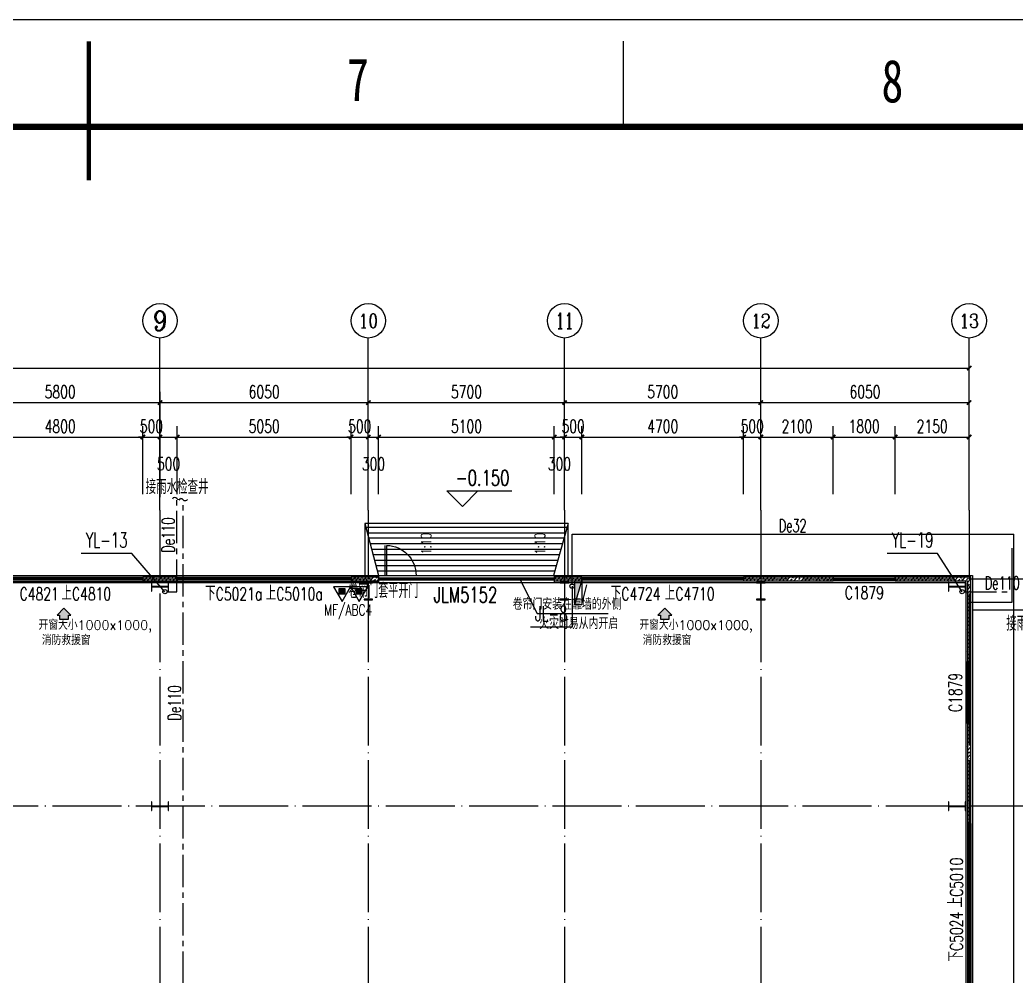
# Model space of a CAD drawing. Extents: x 7651907 to 8255021, y -2490714 to -1144618.
# Drawn here: x 7917027 to 7945958, y -2236873 to -2209102 of the extents above; entities that cross this region are included whole.
import ezdxf
from ezdxf.enums import TextEntityAlignment as Align

# ---------------------------------------------------------------- set-up
doc = ezdxf.new("R2010")
doc.units = 0
doc.header["$LTSCALE"] = 1000
for name, pattern in [('CENTER2', [1.125, 0.75, -0.125, 0.125, -0.125]), ('DASH', [0.35, 0.25, -0.1]), ('DOTE', [2.42, 2, -0.2, 0.02, -0.2])]:
    doc.linetypes.add(name, pattern=pattern)
doc.layers.get('0').update_dxf_attribs({"linetype": 'CONTINUOUS'})
doc.layers.get('Defpoints').update_dxf_attribs({"linetype": 'CONTINUOUS'})
for name, color, linetype in [('001-墙体', 30, 'CONTINUOUS'), ('AXIS', 3, 'CONTINUOUS'), ('AXIS_TEXT', 7, 'CONTINUOUS'), ('DIM_ELEV', 3, 'CONTINUOUS'), ('DIM_LEAD', 3, 'CONTINUOUS'), ('DIM_SYMB', 3, 'CONTINUOUS'), ('DIM_给水', 3, 'CONTINUOUS'), ('DIM_雨水', 3, 'CONTINUOUS'), ('DOTE', 8, 'DOTE'), ('EQUIP_消火栓', 7, 'CONTINUOUS'), ('EQUIP_灭火器', 7, 'CONTINUOUS'), ('EQUIP_雨水', 7, 'CONTINUOUS'), ('M_Prof', 2, 'CONTINUOUS'), ('PIPE-给水', 3, 'TG_J'), ('PIPE-雨水', 4, 'CENTER2'), ('PUB_HATCH', 8, 'CONTINUOUS'), ('PUB_TEXT', 7, 'CONTINUOUS'), ('STAIR', 2, 'CONTINUOUS'), ('TEXT_灭火器', 7, 'CONTINUOUS'), ('TEXT_给水', 7, 'TG_J'), ('TEXT_雨水', 7, 'CONTINUOUS'), ('TWT_TEXT', 7, 'CONTINUOUS'), ('VPIPE-给水', 3, 'CONTINUOUS'), ('VPIPE-雨水', 4, 'TG_Y'), ('WINDOW', 4, 'CONTINUOUS'), ('WINDOW_TEXT', 7, 'CONTINUOUS'), ('墙线', 2, 'CONTINUOUS'), ('辅助水', 52, 'CONTINUOUS')]:
    doc.layers.add(name, color=color, linetype=linetype)
doc.styles.add('_TCH_AXIS', font='COMPLEX', dxfattribs={"bigfont": 'GBCBIG'})
doc.styles.add('_TCH_DIM', font='SIMPLEX', dxfattribs={"bigfont": 'GBCBIG'})
doc.styles.add('_TCH_DIM_T3', font='SIMPLEX', dxfattribs={"width": 0.705882, "bigfont": 'GBCBIG'})
doc.styles.add('_TCH_LABEL', font='COMPLEX', dxfattribs={"bigfont": 'GBCBIG'})
doc.styles.add('_TCH_WINDOW', font='SIMPLEX', dxfattribs={"height": 3.5, "bigfont": 'GBCBIG'})
doc.styles.add('_TWT_PIPEDN', font='SIMPLEX', dxfattribs={"width": 0.8, "height": 3, "bigfont": 'HZTXT'})
doc.styles.add('_TWT_SERIAL', font='COMPLEX', dxfattribs={"width": 0.8, "height": 3.5, "bigfont": 'HZTXT'})
doc.styles.add('COMPLEX', font='COMPLEX')
doc.styles.get("Standard").update_dxf_attribs({"font": 'txt.shx', "width": 0.7, "bigfont": 'TSSDCHN.shx'})
doc.styles.add('TG_LINETYPE', font='SIMPLEX', dxfattribs={"width": 0.8, "height": 3, "bigfont": 'HZTXT'})
doc.styles.add('图框字体', font='simhei.ttf')
doc.linetypes.add('TG_J', pattern='A,2,-0.3,["J",TG_LINETYPE,S=0.1,R=0,X=-0.23,Y=-0.15],0', length=2.3)
doc.linetypes.add('TG_Y', pattern='A,2,-0.3,["Y",TG_LINETYPE,S=0.1,R=0,X=-0.23,Y=-0.15],0', length=2.3)
doc.dimstyles.new('_TCH_ARCH&&125', dxfattribs={"dimtxt": 371.875, "dimasz": 125, "dimexe": 312.5, "dimexo": 375, "dimgap": 125, "dimtad": 1, "dimdec": 0, "dimzin": 0, "dimdsep": 46, "dimtxsty": '_TCH_DIM_T3', "dimblk": 'ARCHTICK', "dimcen": 0.09, "dimclrt": 7, "dimazin": 2, "dimtfac": 1, "dimtdec": 0, "dimtix": 1, "dimtmove": 2, "dimatfit": 3, "dimfxl": 0, "dimtolj": 1, "dimtzin": 0, "dimarcsym": 0})
pattern_1 = [(45, (0, 53.85), (-106.0660596, 106.0660596), []), (45, (52.16, 0), (-106.0660596, 106.0660596), [59.21055, -33.8346])]

# ---------------------------------------------------------------- blocks, each defined once
blk = doc.blocks.new('sgdgsgsg')
at = {"layer": 'M_Prof'}
for points in [[(8034296, -896651), (8034296, -896901), (8034308, -896901), (8034308, -896779), (8034784, -896779), (8034784, -896901), (8034796, -896901), (8034796, -896651), (8034784, -896651), (8034784, -896773), (8034308, -896773), (8034308, -896651)], [(8040721, -896651), (8040471, -896651), (8040471, -896663), (8040593, -896663), (8040593, -897139), (8040471, -897139), (8040471, -897151), (8040721, -897151), (8040721, -897139), (8040599, -897139), (8040599, -896663), (8040721, -896663)], [(8046421, -896651), (8046171, -896651), (8046171, -896663), (8046293, -896663), (8046293, -897139), (8046171, -897139), (8046171, -897151), (8046421, -897151), (8046421, -897139), (8046299, -897139), (8046299, -896663), (8046421, -896663)], [(8052121, -896651), (8051871, -896651), (8051871, -896663), (8051993, -896663), (8051993, -897139), (8051871, -897139), (8051871, -897151), (8052121, -897151), (8052121, -897139), (8051999, -897139), (8051999, -896663), (8052121, -896663)], [(8057446, -896651), (8057446, -896901), (8057458, -896901), (8057458, -896779), (8057934, -896779), (8057934, -896901), (8057946, -896901), (8057946, -896651), (8057934, -896651), (8057934, -896773), (8057458, -896773), (8057458, -896651)], [(8034296, -903026), (8034296, -903276), (8034308, -903276), (8034308, -903154), (8034784, -903154), (8034784, -903276), (8034796, -903276), (8034796, -903026), (8034784, -903026), (8034784, -903148), (8034308, -903148), (8034308, -903026)], [(8057446, -903026), (8057446, -903276), (8057458, -903276), (8057458, -903154), (8057934, -903154), (8057934, -903276), (8057946, -903276), (8057946, -903026), (8057934, -903026), (8057934, -903148), (8057458, -903148), (8057458, -903026)]]:
    blk.add_lwpolyline(points, close=True, dxfattribs=at)
blk = doc.blocks.new('5181895')
h = blk.add_hatch(color=13)
h.dxf.hatch_style = 1
h.paths.add_polyline_path([(-1101987, -147875), (-1102144, -148033), (-1102087, -148033), (-1102087, -148123), (-1101887, -148123), (-1101887, -148033), (-1101829, -148033)])
at = {"color": 13}
blk.add_lwpolyline([(-1101987, -147875), (-1102144, -148033), (-1102087, -148033), (-1102087, -148123), (-1101887, -148123), (-1101887, -148033), (-1101829, -148033), (-1101987, -147875)], close=True, dxfattribs=at)
blk = doc.blocks.new('_AXISO')
blk.add_circle((0, 0), 0.5)
at = {"layer": 'AXIS_TEXT', "style": 'COMPLEX', "width": 1.041667}
blk.add_attdef('A', text='', height=0.56, dxfattribs=at).set_placement((-0.25, -0.28), (0.25, -0.28), align=Align.FIT)
blk = doc.blocks.new('_ArchTick')
at = {"color": 0, "linetype": 'ByBlock', "const_width": 0.4}
blk.add_lwpolyline([(-0.5, -0.5), (0.5, 0.5)], dxfattribs=at)
blk = doc.blocks.new('*D371')
at = {"layer": 'AXIS', "color": 0, "lineweight": -2}
for p, q in [((8223951, -766067), (8223951, -762004)), ((8293951, -766067), (8293951, -762004)), ((8223951, -762317), (8293951, -762317))]:
    blk.add_line(p, q, dxfattribs=at)
at = {"layer": 'Defpoints', "color": 0}
for p in [(8293951, -762317), (8223951, -766442), (8293951, -766442)]:
    blk.add_point(p, dxfattribs=at)
at = {"layer": 'AXIS', "color": 0, "lineweight": -2, "xscale": 125, "yscale": 125, "zscale": 125, "rotation": 180}
blk.add_blockref('_ArchTick', (8223951, -762317), dxfattribs=at)
at = {"layer": 'AXIS', "color": 0, "lineweight": -2, "xscale": 125, "yscale": 125, "zscale": 125}
blk.add_blockref('_ArchTick', (8293951, -762317), dxfattribs=at)
at = {"layer": 'AXIS', "color": 7, "insert": (8258951, -762006), "char_height": 371.9, "attachment_point": 5, "style": '_TCH_DIM_T3'}
blk.add_mtext('\\A1;70000', dxfattribs=at)
blk = doc.blocks.new('*D379')
at = {"layer": 'AXIS', "color": 0, "lineweight": -2}
for p, q in [((8264651, -766067), (8264651, -763004)), ((8270451, -766067), (8270451, -763004)), ((8264651, -763317), (8270451, -763317))]:
    blk.add_line(p, q, dxfattribs=at)
at = {"layer": 'Defpoints', "color": 0}
for p in [(8270451, -763317), (8264651, -766442), (8270451, -766442)]:
    blk.add_point(p, dxfattribs=at)
at = {"layer": 'AXIS', "color": 0, "lineweight": -2, "xscale": 125, "yscale": 125, "zscale": 125, "rotation": 180}
blk.add_blockref('_ArchTick', (8264651, -763317), dxfattribs=at)
at = {"layer": 'AXIS', "color": 0, "lineweight": -2, "xscale": 125, "yscale": 125, "zscale": 125}
blk.add_blockref('_ArchTick', (8270451, -763317), dxfattribs=at)
at = {"layer": 'AXIS', "color": 7, "insert": (8267551, -763006), "char_height": 371.9, "attachment_point": 5, "style": '_TCH_DIM_T3'}
blk.add_mtext('\\A1;5800', dxfattribs=at)
blk = doc.blocks.new('*D380')
at = {"layer": 'AXIS', "color": 0, "lineweight": -2}
for p, q in [((8270451, -766067), (8270451, -763004)), ((8276501, -766067), (8276501, -763004)), ((8270451, -763317), (8276501, -763317))]:
    blk.add_line(p, q, dxfattribs=at)
at = {"layer": 'Defpoints', "color": 0}
for p in [(8276501, -763317), (8270451, -766442), (8276501, -766442)]:
    blk.add_point(p, dxfattribs=at)
at = {"layer": 'AXIS', "color": 0, "lineweight": -2, "xscale": 125, "yscale": 125, "zscale": 125, "rotation": 180}
blk.add_blockref('_ArchTick', (8270451, -763317), dxfattribs=at)
at = {"layer": 'AXIS', "color": 0, "lineweight": -2, "xscale": 125, "yscale": 125, "zscale": 125}
blk.add_blockref('_ArchTick', (8276501, -763317), dxfattribs=at)
at = {"layer": 'AXIS', "color": 7, "insert": (8273476, -763006), "char_height": 371.9, "attachment_point": 5, "style": '_TCH_DIM_T3'}
blk.add_mtext('\\A1;6050', dxfattribs=at)
blk = doc.blocks.new('*D381')
at = {"layer": 'AXIS', "color": 0, "lineweight": -2}
for p, q in [((8276501, -766067), (8276501, -763004)), ((8282201, -766067), (8282201, -763004)), ((8276501, -763317), (8282201, -763317))]:
    blk.add_line(p, q, dxfattribs=at)
at = {"layer": 'Defpoints', "color": 0}
for p in [(8282201, -763317), (8276501, -766442), (8282201, -766442)]:
    blk.add_point(p, dxfattribs=at)
at = {"layer": 'AXIS', "color": 0, "lineweight": -2, "xscale": 125, "yscale": 125, "zscale": 125, "rotation": 180}
blk.add_blockref('_ArchTick', (8276501, -763317), dxfattribs=at)
at = {"layer": 'AXIS', "color": 0, "lineweight": -2, "xscale": 125, "yscale": 125, "zscale": 125}
blk.add_blockref('_ArchTick', (8282201, -763317), dxfattribs=at)
at = {"layer": 'AXIS', "color": 7, "insert": (8279351, -763006), "char_height": 371.9, "attachment_point": 5, "style": '_TCH_DIM_T3'}
blk.add_mtext('\\A1;5700', dxfattribs=at)
blk = doc.blocks.new('*D382')
at = {"layer": 'AXIS', "color": 0, "lineweight": -2}
for p, q in [((8282201, -766067), (8282201, -763004)), ((8287901, -766067), (8287901, -763004)), ((8282201, -763317), (8287901, -763317))]:
    blk.add_line(p, q, dxfattribs=at)
at = {"layer": 'Defpoints', "color": 0}
for p in [(8287901, -763317), (8282201, -766442), (8287901, -766442)]:
    blk.add_point(p, dxfattribs=at)
at = {"layer": 'AXIS', "color": 0, "lineweight": -2, "xscale": 125, "yscale": 125, "zscale": 125, "rotation": 180}
blk.add_blockref('_ArchTick', (8282201, -763317), dxfattribs=at)
at = {"layer": 'AXIS', "color": 0, "lineweight": -2, "xscale": 125, "yscale": 125, "zscale": 125}
blk.add_blockref('_ArchTick', (8287901, -763317), dxfattribs=at)
at = {"layer": 'AXIS', "color": 7, "insert": (8285051, -763006), "char_height": 371.9, "attachment_point": 5, "style": '_TCH_DIM_T3'}
blk.add_mtext('\\A1;5700', dxfattribs=at)
blk = doc.blocks.new('*D383')
at = {"layer": 'AXIS', "color": 0, "lineweight": -2}
for p, q in [((8287901, -766067), (8287901, -763004)), ((8293951, -766067), (8293951, -763004)), ((8287901, -763317), (8293951, -763317))]:
    blk.add_line(p, q, dxfattribs=at)
at = {"layer": 'Defpoints', "color": 0}
for p in [(8293951, -763317), (8287901, -766442), (8293951, -766442)]:
    blk.add_point(p, dxfattribs=at)
at = {"layer": 'AXIS', "color": 0, "lineweight": -2, "xscale": 125, "yscale": 125, "zscale": 125, "rotation": 180}
blk.add_blockref('_ArchTick', (8287901, -763317), dxfattribs=at)
at = {"layer": 'AXIS', "color": 0, "lineweight": -2, "xscale": 125, "yscale": 125, "zscale": 125}
blk.add_blockref('_ArchTick', (8293951, -763317), dxfattribs=at)
at = {"layer": 'AXIS', "color": 7, "insert": (8290926, -763006), "char_height": 371.9, "attachment_point": 5, "style": '_TCH_DIM_T3'}
blk.add_mtext('\\A1;6050', dxfattribs=at)
blk = doc.blocks.new('$DorLib2D$00000213')
at = {"color": 0, "linetype": 'DASH', "const_width": 0.02}
blk.add_lwpolyline([(0.5, 0), (-0.5, 0)], dxfattribs=at)
blk = doc.blocks.new('$TCHSYS$WIN2D')
for p, q in [((-0.5, 0.5), (0.5, 0.5)), ((-0.5, 0.5), (-0.5, -0.5)), ((0.5, 0.5), (0.5, -0.5)), ((0.5, 0.1667), (-0.5, 0.1667)), ((0.5, -0.1667), (-0.5, -0.1667)), ((-0.5, -0.5), (0.5, -0.5))]:
    blk.add_line(p, q)
blk = doc.blocks.new('*D485')
at = {"layer": 'AXIS', "color": 0, "lineweight": -2}
for p, q in [((8265151, -765981), (8265151, -764004)), ((8269951, -765981), (8269951, -764004)), ((8265151, -764317), (8269951, -764317))]:
    blk.add_line(p, q, dxfattribs=at)
at = {"layer": 'Defpoints', "color": 0}
for p in [(8269951, -764317), (8265151, -766356), (8269951, -766356)]:
    blk.add_point(p, dxfattribs=at)
at = {"layer": 'AXIS', "color": 0, "lineweight": -2, "xscale": 125, "yscale": 125, "zscale": 125, "rotation": 180}
blk.add_blockref('_ArchTick', (8265151, -764317), dxfattribs=at)
at = {"layer": 'AXIS', "color": 0, "lineweight": -2, "xscale": 125, "yscale": 125, "zscale": 125}
blk.add_blockref('_ArchTick', (8269951, -764317), dxfattribs=at)
at = {"layer": 'AXIS', "color": 7, "insert": (8267551, -764006), "char_height": 371.9, "attachment_point": 5, "style": '_TCH_DIM_T3'}
blk.add_mtext('\\A1;4800', dxfattribs=at)
blk = doc.blocks.new('*D486')
at = {"layer": 'AXIS', "color": 0, "lineweight": -2}
for p, q in [((8269951, -765981), (8269951, -764004)), ((8270451, -765981), (8270451, -764004)), ((8269951, -764317), (8269826, -764317)), ((8269951, -764317), (8270451, -764317)), ((8270451, -764317), (8270576, -764317))]:
    blk.add_line(p, q, dxfattribs=at)
at = {"layer": 'Defpoints', "color": 0}
for p in [(8270451, -764317), (8269951, -766356), (8270451, -766356)]:
    blk.add_point(p, dxfattribs=at)
at = {"layer": 'AXIS', "color": 0, "lineweight": -2, "xscale": 125, "yscale": 125, "zscale": 125}
blk.add_blockref('_ArchTick', (8269951, -764317), dxfattribs=at)
at = {"layer": 'AXIS', "color": 0, "lineweight": -2, "xscale": 125, "yscale": 125, "zscale": 125, "rotation": 180}
blk.add_blockref('_ArchTick', (8270451, -764317), dxfattribs=at)
at = {"layer": 'AXIS', "color": 7, "insert": (8270201, -764006), "char_height": 371.9, "attachment_point": 5, "style": '_TCH_DIM_T3'}
blk.add_mtext('\\A1;500', dxfattribs=at)
blk = doc.blocks.new('*D487')
at = {"layer": 'AXIS', "color": 0, "lineweight": -2}
for p, q in [((8270451, -765981), (8270451, -764004)), ((8270951, -765981), (8270951, -764004)), ((8270451, -764317), (8270951, -764317))]:
    blk.add_line(p, q, dxfattribs=at)
at = {"layer": 'Defpoints', "color": 0}
for p in [(8270951, -764317), (8270451, -766356), (8270951, -766356)]:
    blk.add_point(p, dxfattribs=at)
at = {"layer": 'AXIS', "color": 0, "lineweight": -2, "xscale": 125, "yscale": 125, "zscale": 125, "rotation": 180}
blk.add_blockref('_ArchTick', (8270451, -764317), dxfattribs=at)
at = {"layer": 'AXIS', "color": 0, "lineweight": -2, "xscale": 125, "yscale": 125, "zscale": 125}
blk.add_blockref('_ArchTick', (8270951, -764317), dxfattribs=at)
at = {"layer": 'AXIS', "color": 7, "insert": (8270701, -765098), "char_height": 371.9, "attachment_point": 5, "style": '_TCH_DIM_T3'}
blk.add_mtext('\\A1;500', dxfattribs=at)
blk = doc.blocks.new('*D488')
at = {"layer": 'AXIS', "color": 0, "lineweight": -2}
for p, q in [((8270951, -765981), (8270951, -764004)), ((8276001, -765981), (8276001, -764004)), ((8270951, -764317), (8276001, -764317))]:
    blk.add_line(p, q, dxfattribs=at)
at = {"layer": 'Defpoints', "color": 0}
for p in [(8276001, -764317), (8270951, -766356), (8276001, -766356)]:
    blk.add_point(p, dxfattribs=at)
at = {"layer": 'AXIS', "color": 0, "lineweight": -2, "xscale": 125, "yscale": 125, "zscale": 125, "rotation": 180}
blk.add_blockref('_ArchTick', (8270951, -764317), dxfattribs=at)
at = {"layer": 'AXIS', "color": 0, "lineweight": -2, "xscale": 125, "yscale": 125, "zscale": 125}
blk.add_blockref('_ArchTick', (8276001, -764317), dxfattribs=at)
at = {"layer": 'AXIS', "color": 7, "insert": (8273476, -764006), "char_height": 371.9, "attachment_point": 5, "style": '_TCH_DIM_T3'}
blk.add_mtext('\\A1;5050', dxfattribs=at)
blk = doc.blocks.new('*D489')
at = {"layer": 'AXIS', "color": 0, "lineweight": -2}
for p, q in [((8276001, -765981), (8276001, -764004)), ((8276501, -765981), (8276501, -764004)), ((8276001, -764317), (8275876, -764317)), ((8276001, -764317), (8276501, -764317)), ((8276501, -764317), (8276626, -764317))]:
    blk.add_line(p, q, dxfattribs=at)
at = {"layer": 'Defpoints', "color": 0}
for p in [(8276501, -764317), (8276001, -766356), (8276501, -766356)]:
    blk.add_point(p, dxfattribs=at)
at = {"layer": 'AXIS', "color": 0, "lineweight": -2, "xscale": 125, "yscale": 125, "zscale": 125}
blk.add_blockref('_ArchTick', (8276001, -764317), dxfattribs=at)
at = {"layer": 'AXIS', "color": 0, "lineweight": -2, "xscale": 125, "yscale": 125, "zscale": 125, "rotation": 180}
blk.add_blockref('_ArchTick', (8276501, -764317), dxfattribs=at)
at = {"layer": 'AXIS', "color": 7, "insert": (8276251, -764006), "char_height": 371.9, "attachment_point": 5, "style": '_TCH_DIM_T3'}
blk.add_mtext('\\A1;500', dxfattribs=at)
blk = doc.blocks.new('*D490')
at = {"layer": 'AXIS', "color": 0, "lineweight": -2}
for p, q in [((8276501, -765981), (8276501, -764004)), ((8276801, -765981), (8276801, -764004)), ((8276501, -764317), (8276801, -764317))]:
    blk.add_line(p, q, dxfattribs=at)
at = {"layer": 'Defpoints', "color": 0}
for p in [(8276801, -764317), (8276501, -766356), (8276801, -766356)]:
    blk.add_point(p, dxfattribs=at)
at = {"layer": 'AXIS', "color": 0, "lineweight": -2, "xscale": 125, "yscale": 125, "zscale": 125, "rotation": 180}
blk.add_blockref('_ArchTick', (8276501, -764317), dxfattribs=at)
at = {"layer": 'AXIS', "color": 0, "lineweight": -2, "xscale": 125, "yscale": 125, "zscale": 125}
blk.add_blockref('_ArchTick', (8276801, -764317), dxfattribs=at)
at = {"layer": 'AXIS', "color": 7, "insert": (8276651, -765098), "char_height": 371.9, "attachment_point": 5, "style": '_TCH_DIM_T3'}
blk.add_mtext('\\A1;300', dxfattribs=at)
blk = doc.blocks.new('*D491')
at = {"layer": 'AXIS', "color": 0, "lineweight": -2}
for p, q in [((8276801, -765981), (8276801, -764004)), ((8281901, -765981), (8281901, -764004)), ((8276801, -764317), (8281901, -764317))]:
    blk.add_line(p, q, dxfattribs=at)
at = {"layer": 'Defpoints', "color": 0}
for p in [(8281901, -764317), (8276801, -766356), (8281901, -766356)]:
    blk.add_point(p, dxfattribs=at)
at = {"layer": 'AXIS', "color": 0, "lineweight": -2, "xscale": 125, "yscale": 125, "zscale": 125, "rotation": 180}
blk.add_blockref('_ArchTick', (8276801, -764317), dxfattribs=at)
at = {"layer": 'AXIS', "color": 0, "lineweight": -2, "xscale": 125, "yscale": 125, "zscale": 125}
blk.add_blockref('_ArchTick', (8281901, -764317), dxfattribs=at)
at = {"layer": 'AXIS', "color": 7, "insert": (8279351, -764006), "char_height": 371.9, "attachment_point": 5, "style": '_TCH_DIM_T3'}
blk.add_mtext('\\A1;5100', dxfattribs=at)
blk = doc.blocks.new('*D492')
at = {"layer": 'AXIS', "color": 0, "lineweight": -2}
for p, q in [((8281901, -765981), (8281901, -764004)), ((8282201, -765981), (8282201, -764004)), ((8281901, -764317), (8282201, -764317))]:
    blk.add_line(p, q, dxfattribs=at)
at = {"layer": 'Defpoints', "color": 0}
for p in [(8282201, -764317), (8281901, -766356), (8282201, -766356)]:
    blk.add_point(p, dxfattribs=at)
at = {"layer": 'AXIS', "color": 0, "lineweight": -2, "xscale": 125, "yscale": 125, "zscale": 125, "rotation": 180}
blk.add_blockref('_ArchTick', (8281901, -764317), dxfattribs=at)
at = {"layer": 'AXIS', "color": 0, "lineweight": -2, "xscale": 125, "yscale": 125, "zscale": 125}
blk.add_blockref('_ArchTick', (8282201, -764317), dxfattribs=at)
at = {"layer": 'AXIS', "color": 7, "insert": (8282051, -765098), "char_height": 371.9, "attachment_point": 5, "style": '_TCH_DIM_T3'}
blk.add_mtext('\\A1;300', dxfattribs=at)
blk = doc.blocks.new('*D493')
at = {"layer": 'AXIS', "color": 0, "lineweight": -2}
for p, q in [((8282201, -765981), (8282201, -764004)), ((8282701, -765981), (8282701, -764004)), ((8282201, -764317), (8282076, -764317)), ((8282201, -764317), (8282701, -764317)), ((8282701, -764317), (8282826, -764317))]:
    blk.add_line(p, q, dxfattribs=at)
at = {"layer": 'Defpoints', "color": 0}
for p in [(8282701, -764317), (8282201, -766356), (8282701, -766356)]:
    blk.add_point(p, dxfattribs=at)
at = {"layer": 'AXIS', "color": 0, "lineweight": -2, "xscale": 125, "yscale": 125, "zscale": 125}
blk.add_blockref('_ArchTick', (8282201, -764317), dxfattribs=at)
at = {"layer": 'AXIS', "color": 0, "lineweight": -2, "xscale": 125, "yscale": 125, "zscale": 125, "rotation": 180}
blk.add_blockref('_ArchTick', (8282701, -764317), dxfattribs=at)
at = {"layer": 'AXIS', "color": 7, "insert": (8282451, -764006), "char_height": 371.9, "attachment_point": 5, "style": '_TCH_DIM_T3'}
blk.add_mtext('\\A1;500', dxfattribs=at)
blk = doc.blocks.new('*D494')
at = {"layer": 'AXIS', "color": 0, "lineweight": -2}
for p, q in [((8282701, -765981), (8282701, -764004)), ((8287401, -765981), (8287401, -764004)), ((8282701, -764317), (8287401, -764317))]:
    blk.add_line(p, q, dxfattribs=at)
at = {"layer": 'Defpoints', "color": 0}
for p in [(8287401, -764317), (8282701, -766356), (8287401, -766356)]:
    blk.add_point(p, dxfattribs=at)
at = {"layer": 'AXIS', "color": 0, "lineweight": -2, "xscale": 125, "yscale": 125, "zscale": 125, "rotation": 180}
blk.add_blockref('_ArchTick', (8282701, -764317), dxfattribs=at)
at = {"layer": 'AXIS', "color": 0, "lineweight": -2, "xscale": 125, "yscale": 125, "zscale": 125}
blk.add_blockref('_ArchTick', (8287401, -764317), dxfattribs=at)
at = {"layer": 'AXIS', "color": 7, "insert": (8285051, -764006), "char_height": 371.9, "attachment_point": 5, "style": '_TCH_DIM_T3'}
blk.add_mtext('\\A1;4700', dxfattribs=at)
blk = doc.blocks.new('*D495')
at = {"layer": 'AXIS', "color": 0, "lineweight": -2}
for p, q in [((8287401, -765981), (8287401, -764004)), ((8287901, -765981), (8287901, -764004)), ((8287401, -764317), (8287276, -764317)), ((8287401, -764317), (8287901, -764317)), ((8287901, -764317), (8288026, -764317))]:
    blk.add_line(p, q, dxfattribs=at)
at = {"layer": 'Defpoints', "color": 0}
for p in [(8287901, -764317), (8287401, -766356), (8287901, -766356)]:
    blk.add_point(p, dxfattribs=at)
at = {"layer": 'AXIS', "color": 0, "lineweight": -2, "xscale": 125, "yscale": 125, "zscale": 125}
blk.add_blockref('_ArchTick', (8287401, -764317), dxfattribs=at)
at = {"layer": 'AXIS', "color": 0, "lineweight": -2, "xscale": 125, "yscale": 125, "zscale": 125, "rotation": 180}
blk.add_blockref('_ArchTick', (8287901, -764317), dxfattribs=at)
at = {"layer": 'AXIS', "color": 7, "insert": (8287651, -764006), "char_height": 371.9, "attachment_point": 5, "style": '_TCH_DIM_T3'}
blk.add_mtext('\\A1;500', dxfattribs=at)
blk = doc.blocks.new('*D496')
at = {"layer": 'AXIS', "color": 0, "lineweight": -2}
for p, q in [((8287901, -765981), (8287901, -764004)), ((8290001, -765981), (8290001, -764004)), ((8287901, -764317), (8290001, -764317))]:
    blk.add_line(p, q, dxfattribs=at)
at = {"layer": 'Defpoints', "color": 0}
for p in [(8290001, -764317), (8287901, -766356), (8290001, -766356)]:
    blk.add_point(p, dxfattribs=at)
at = {"layer": 'AXIS', "color": 0, "lineweight": -2, "xscale": 125, "yscale": 125, "zscale": 125, "rotation": 180}
blk.add_blockref('_ArchTick', (8287901, -764317), dxfattribs=at)
at = {"layer": 'AXIS', "color": 0, "lineweight": -2, "xscale": 125, "yscale": 125, "zscale": 125}
blk.add_blockref('_ArchTick', (8290001, -764317), dxfattribs=at)
at = {"layer": 'AXIS', "color": 7, "insert": (8288951, -764006), "char_height": 371.9, "attachment_point": 5, "style": '_TCH_DIM_T3'}
blk.add_mtext('\\A1;2100', dxfattribs=at)
blk = doc.blocks.new('*D497')
at = {"layer": 'AXIS', "color": 0, "lineweight": -2}
for p, q in [((8290001, -765981), (8290001, -764004)), ((8291801, -765981), (8291801, -764004)), ((8290001, -764317), (8291801, -764317))]:
    blk.add_line(p, q, dxfattribs=at)
at = {"layer": 'Defpoints', "color": 0}
for p in [(8291801, -764317), (8290001, -766356), (8291801, -766356)]:
    blk.add_point(p, dxfattribs=at)
at = {"layer": 'AXIS', "color": 0, "lineweight": -2, "xscale": 125, "yscale": 125, "zscale": 125, "rotation": 180}
blk.add_blockref('_ArchTick', (8290001, -764317), dxfattribs=at)
at = {"layer": 'AXIS', "color": 0, "lineweight": -2, "xscale": 125, "yscale": 125, "zscale": 125}
blk.add_blockref('_ArchTick', (8291801, -764317), dxfattribs=at)
at = {"layer": 'AXIS', "color": 7, "insert": (8290901, -764006), "char_height": 371.9, "attachment_point": 5, "style": '_TCH_DIM_T3'}
blk.add_mtext('\\A1;1800', dxfattribs=at)
blk = doc.blocks.new('*D498')
at = {"layer": 'AXIS', "color": 0, "lineweight": -2}
for p, q in [((8291801, -765981), (8291801, -764004)), ((8293951, -765981), (8293951, -764004)), ((8291801, -764317), (8293951, -764317))]:
    blk.add_line(p, q, dxfattribs=at)
at = {"layer": 'Defpoints', "color": 0}
for p in [(8293951, -764317), (8291801, -766356), (8293951, -766356)]:
    blk.add_point(p, dxfattribs=at)
at = {"layer": 'AXIS', "color": 0, "lineweight": -2, "xscale": 125, "yscale": 125, "zscale": 125, "rotation": 180}
blk.add_blockref('_ArchTick', (8291801, -764317), dxfattribs=at)
at = {"layer": 'AXIS', "color": 0, "lineweight": -2, "xscale": 125, "yscale": 125, "zscale": 125}
blk.add_blockref('_ArchTick', (8293951, -764317), dxfattribs=at)
at = {"layer": 'AXIS', "color": 7, "insert": (8292876, -764006), "char_height": 371.9, "attachment_point": 5, "style": '_TCH_DIM_T3'}
blk.add_mtext('\\A1;2150', dxfattribs=at)
blk = doc.blocks.new('A2-H')
at = {"color": 0}
blk.add_line((354.5, 410), (354.5, 418), dxfattribs=at)
blk.add_lwpolyline([(0, 0), (594, 0), (594, 420), (0, 420)], close=True, dxfattribs=at)
at = {"color": 0, "const_width": 0.4}
blk.add_lwpolyline([(304.5, 405), (304.5, 418)], dxfattribs=at)
at = {"color": 0, "const_width": 0.6}
blk.add_lwpolyline([(25, 10), (584, 10), (584, 410), (25, 410)], close=True, dxfattribs=at)
at = {"style": '图框字体', "width": 0.75}
for s, p in [('7', (328.642, 412.421)), ('8', (378.642, 412.287))]:
    blk.add_text(s, height=4, dxfattribs=at).set_placement(p)
blk = doc.blocks.new('$TwtSys$00000132')
at = {"elevation": 0}
blk.add_lwpolyline([(7, -101, -0.575183), (0, 0, 0.604745), (-11, 101, 16.924828)], format="xyb", dxfattribs=at)
blk = doc.blocks.new('$TWTSYS$00000508')
for p, q in [((-0.5, 0.5), (0.324, 1.224)), ((-0.5, 0.5), (-0.5, -0.5)), ((-0.5, -0.5), (0.5, 0.5)), ((0.5, 0.5), (-0.5, 0.5)), ((0.5, -0.5), (0.5, 0.5)), ((-0.5, -0.5), (0.5, -0.5))]:
    blk.add_line(p, q)
blk.add_solid([(0.5, -0.5), (0.5, 0.5), (-0.5, -0.5)])
blk = doc.blocks.new('$TwtSys$00000546')
h = blk.add_hatch()
h.set_pattern_fill('ANSI31', color=256, scale=200, style=0)
h.set_pattern_definition([(45, (-38543.802, -6670.83), (-17.67767, 17.67767), [])])
h.paths.add_polyline_path([(-65, 174), (65, 174), (65, 44), (-65, 44)])
for points in [[(0, 344), (-198, 0), (198, 0)], [(-65, 174), (65, 174), (65, 44), (-65, 44)]]:
    blk.add_lwpolyline(points, close=True)
blk = doc.blocks.new('dadasdd65asdasd5ad41a5d5ad')
at = {"layer": 'PUB_HATCH'}
h = blk.add_hatch(dxfattribs=at)
h.set_pattern_fill('天然石材', color=256, scale=30, style=0)
h.set_pattern_definition(pattern_1)
h.paths.add_polyline_path([(8269950.6, -768491.6), (8270950.6, -768491.6), (8270950.6, -768391.6), (8269950.6, -768391.6)])
h = blk.add_hatch(dxfattribs=at)
h.set_pattern_fill('天然石材', color=256, scale=30, style=0)
h.set_pattern_definition(pattern_1)
h.paths.add_polyline_path([(8276000.6, -768491.6), (8276800.6, -768491.6), (8276800.6, -768391.6), (8276000.6, -768391.6)])
h = blk.add_hatch(dxfattribs=at)
h.set_pattern_fill('天然石材', color=256, scale=30, style=0)
h.set_pattern_definition(pattern_1)
h.paths.add_polyline_path([(8281900.6, -768491.6), (8282700.6, -768491.6), (8282700.6, -768391.6), (8281900.6, -768391.6)])
h = blk.add_hatch(dxfattribs=at)
h.set_pattern_fill('天然石材', color=256, scale=30, style=0)
h.set_pattern_definition(pattern_1)
h.paths.add_polyline_path([(8287400.6, -768491.6), (8290000.7, -768491.6), (8290000.7, -768391.6), (8287400.6, -768391.6)])
h = blk.add_hatch(dxfattribs=at)
h.set_pattern_fill('天然石材', color=256, scale=30, style=0)
h.set_pattern_definition(pattern_1)
h.paths.add_polyline_path([(8294000.6, -768391.6), (8291800.7, -768391.6), (8291800.7, -768491.6), (8293900.6, -768491.6)])
h = blk.add_hatch(dxfattribs=at)
h.set_pattern_fill('天然石材', color=256, scale=30, style=0)
h.set_pattern_definition(pattern_1)
h.paths.add_polyline_path([(8293900.6, -768491.6), (8293900.6, -770841.8), (8294000.6, -770841.8), (8294000.6, -768391.6)])
h = blk.add_hatch(dxfattribs=at)
h.set_pattern_fill('天然石材', color=256, scale=30, style=0)
h.set_pattern_definition(pattern_1)
h.paths.add_polyline_path([(8293900.6, -772641.8), (8293900.6, -775541.6), (8294000.6, -775541.6), (8294000.6, -772641.8)])
at = {"layer": '001-墙体', "color": 0}
for p, q in [((8270950.6, -768391.6), (8269950.6, -768391.6)), ((8269950.6, -768391.6), (8269950.6, -768491.6)), ((8270950.6, -768491.6), (8270950.6, -768391.6)), ((8276800.6, -768391.6), (8276000.6, -768391.6)), ((8276000.6, -768391.6), (8276000.6, -768491.6)), ((8276800.6, -768341.6), (8276800.6, -768541.6)), ((8276800.6, -768491.6), (8276800.6, -768391.6)), ((8281900.6, -768341.6), (8281900.6, -768541.6)), ((8282700.6, -768391.6), (8281900.6, -768391.6)), ((8281900.6, -768391.6), (8281900.6, -768491.6)), ((8282700.6, -768491.6), (8282700.6, -768391.6)), ((8290000.7, -768391.6), (8287400.6, -768391.6)), ((8287400.6, -768391.6), (8287400.6, -768491.6)), ((8290000.7, -768491.6), (8290000.7, -768391.6)), ((8294000.6, -768391.6), (8291800.7, -768391.6)), ((8291800.7, -768391.6), (8291800.7, -768491.6)), ((8294000.6, -770841.8), (8294000.6, -768391.6)), ((8269950.6, -768491.6), (8270950.6, -768491.6)), ((8276000.6, -768491.6), (8276800.6, -768491.6)), ((8281900.6, -768491.6), (8282700.6, -768491.6)), ((8287400.6, -768491.6), (8290000.7, -768491.6)), ((8291800.7, -768491.6), (8293900.6, -768491.6)), ((8293900.6, -768491.6), (8293900.6, -770841.8)), ((8293900.6, -770841.8), (8294000.6, -770841.8)), ((8293900.6, -772641.8), (8293900.6, -775541.6)), ((8294000.6, -772641.8), (8293900.6, -772641.8)), ((8294000.6, -775541.6), (8294000.6, -772641.8)), ((8293900.6, -775541.6), (8294000.6, -775541.6))]:
    blk.add_line(p, q, dxfattribs=at)
blk.add_lwpolyline([(8223850.6, -768341.6), (8294050.6, -768341.6), (8294050.6, -853741.6), (8223850.6, -853741.6)], close=True, dxfattribs=at)
for points in [[(8224050.6, -781341.7), (8224050.6, -768541.6), (8293850.6, -768541.6), (8293850.6, -781341.7)], [(8276800.6, -768541.6), (8241100.6, -768541.6)]]:
    blk.add_lwpolyline(points, dxfattribs=at)
at = {"layer": 'AXIS', "color": 0}
for p, q in [((8270450.6, -766441.6), (8270450.6, -761441.6)), ((8276500.6, -766441.6), (8276500.6, -761441.6)), ((8282200.6, -766441.6), (8282200.6, -761441.6)), ((8287900.6, -766441.6), (8287900.6, -761441.6)), ((8293950.6, -766441.6), (8293950.6, -761441.6))]:
    blk.add_line(p, q, dxfattribs=at)
at = {"layer": 'DIM_ELEV', "color": 0}
for p, q in [((8279233.5, -766335.2), (8278783.5, -765885.2)), ((8278783.5, -765885.2), (8280668.7, -765885.2)), ((8279233.5, -766335.2), (8279683.5, -765885.2))]:
    blk.add_line(p, q, dxfattribs=at)
at = {"layer": 'DIM_LEAD', "color": 0}
for p, q in [((8280902.8, -768441.6), (8281405.7, -769441.4)), ((8281405.7, -769441.4), (8283463, -769441.4))]:
    blk.add_line(p, q, dxfattribs=at)
at = {"layer": 'DIM_LEAD', "color": 0, "const_width": 40}
blk.add_lwpolyline([(8280893.8, -768423.8, 1), (8280911.8, -768459.5, 1)], format="xyb", close=True, dxfattribs=at)
at = {"layer": 'DIM_SYMB', "color": 0}
for points in [[(8278433.4, -768039.9, 0, 0, 0), (8278433.4, -767127.6, 80, 0, 0), (8278433.4, -766827.6, 0, 0, 0)], [(8281737.2, -768039.9, 0, 0, 0), (8281737.2, -767127.6, 80, 0, 0), (8281737.2, -766827.6, 0, 0, 0)]]:
    blk.add_lwpolyline(points, format="xyseb", dxfattribs=at)
at = {"layer": 'DOTE', "color": 0}
for p, q in [((8270450.6, -766441.6), (8270450.6, -855641.6)), ((8276500.6, -766441.6), (8276500.6, -855641.6)), ((8282200.6, -766441.6), (8282200.6, -855641.6)), ((8287900.6, -766441.6), (8287900.6, -855641.6)), ((8293950.6, -766441.6), (8293950.6, -855641.6)), ((8295950.6, -768441.6), (8221950.6, -768441.6)), ((8295950.6, -775041.6), (8221950.6, -775041.6))]:
    blk.add_line(p, q, dxfattribs=at)
at = {"layer": 'STAIR', "color": 0}
for p, q in [((8282267.2, -766948.2), (8276433.2, -766948.2)), ((8282223.1, -767107), (8276476.2, -767107)), ((8282183.1, -767251.4), (8276515.2, -767251.4)), ((8282135.2, -767424.1), (8276558.2, -767424.1)), ((8282091.1, -767582.9), (8276601.1, -767582.9)), ((8282047.1, -767741.6), (8276644, -767741.6)), ((8282003, -767900.4), (8276686.9, -767900.4)), ((8281959, -768059.1), (8276729.9, -768059.1)), ((8281915, -768217.9), (8276772.8, -768217.9))]:
    blk.add_line(p, q, dxfattribs=at)
at = {"layer": 'WINDOW', "color": 0, "extrusion": (0, 0, -1)}
for p, q in [((8276989.4, -768341.6), (8276989.4, -767464.1)), ((8277034.4, -768341.6), (8277034.4, -767464.1))]:
    blk.add_line(p, q, dxfattribs=at)
blk.add_arc((-8277011.9, -768341.6), 877.5, 91.46928, 180, dxfattribs=at)
at = {"layer": '墙线', "color": 0, "ltscale": 100}
for p, q in [((8276400.6, -766827.6), (8276800.6, -768341.6)), ((8282300.6, -766827.6), (8281880.6, -768341.6)), ((8276400.6, -768341.6), (8282820.3, -768341.6))]:
    blk.add_line(p, q, dxfattribs=at)
blk.add_lwpolyline([(8282300.6, -768341.6), (8282300.6, -766827.6), (8276400.6, -766827.6), (8276400.6, -768341.6)], dxfattribs=at)
at = {"color": 8}
blk.add_blockref('sgdgsgsg', (235904.8, 128109.4), dxfattribs=at)
at = {"color": 8, "xscale": 1.279999999998836, "yscale": 1.279999999998836, "zscale": 1.279999999998836}
for p in [(9678205.9, -580006.2), (9695655.9, -580006.2)]:
    blk.add_blockref('5181895', p, dxfattribs=at)
at = {"layer": 'AXIS', "color": 0}
ref = blk.add_blockref('_AXISO', (8270450.6, -760941.6), dxfattribs=dict(at, xscale=1000, yscale=1000, zscale=1000))
ref.add_attrib('A', '9', dxfattribs={"layer": 'AXIS_TEXT', "color": 0, "ltscale": 100, "height": 582.4, "style": '_TCH_AXIS'}).set_placement((8270256.5, -761232.9), (8270644.8, -761232.9), align=Align.FIT)
ref = blk.add_blockref('_AXISO', (8276500.6, -760941.6), dxfattribs=dict(at, xscale=1000, yscale=1000, zscale=1000))
ref.add_attrib('A', '10', dxfattribs={"layer": 'AXIS_TEXT', "color": 0, "ltscale": 100, "height": 410.56, "style": '_TCH_AXIS'}).set_placement((8276217.2, -761146.9), (8276784.1, -761146.9), align=Align.FIT)
ref = blk.add_blockref('_AXISO', (8282200.6, -760941.6), dxfattribs=dict(at, xscale=1000, yscale=1000, zscale=1000))
ref.add_attrib('A', '11', dxfattribs={"layer": 'AXIS_TEXT', "color": 0, "ltscale": 100, "height": 460.95, "style": '_TCH_AXIS'}).set_placement((8281937.2, -761172.1), (8282464, -761172.1), align=Align.FIT)
ref = blk.add_blockref('_AXISO', (8287900.6, -760941.6), dxfattribs=dict(at, xscale=1000, yscale=1000, zscale=1000))
ref.add_attrib('A', '12', dxfattribs={"layer": 'AXIS_TEXT', "color": 0, "ltscale": 100, "height": 410.56, "style": '_TCH_AXIS'}).set_placement((8287617.2, -761146.9), (8288184.1, -761146.9), align=Align.FIT)
ref = blk.add_blockref('_AXISO', (8293950.6, -760941.6), dxfattribs=dict(at, xscale=1000, yscale=1000, zscale=1000))
ref.add_attrib('A', '13', dxfattribs={"layer": 'AXIS_TEXT', "color": 0, "ltscale": 100, "height": 410.56, "style": '_TCH_AXIS'}).set_placement((8293667.2, -761146.9), (8294234.1, -761146.9), align=Align.FIT)
at = {"layer": 'WINDOW', "yscale": 100}
for p, xscale, zscale in [((8267550.6, -768441.6), 4800, 4800), ((8273475.6, -768441.6), 5050.000002792105, 5050.000002792105), ((8285050.6, -768441.6), 4700, 4700)]:
    blk.add_blockref('$TCHSYS$WIN2D', p, dxfattribs=dict(at, xscale=xscale, zscale=zscale))
at = {"layer": 'WINDOW'}
ref = blk.add_blockref('$DorLib2D$00000213', (8279350.6, -768441.6), dxfattribs=dict(at, xscale=-5100, yscale=5100, zscale=-5100))
ref.add_attrib('A', 'JLM5152', (8278398.1, -769120.9), dxfattribs={"layer": 'WINDOW_TEXT', "ltscale": 100, "height": 446.25, "style": '_TCH_WINDOW', "width": 0.705882})
ref = blk.add_blockref('$TCHSYS$WIN2D', (8290900.7, -768441.6), dxfattribs=dict(at, xscale=-1800, yscale=100, zscale=-1800))
ref.add_attrib('A', 'C1879', (8290338.2, -769027.4), dxfattribs={"layer": 'WINDOW_TEXT', "ltscale": 100, "height": 371.88, "style": '_TCH_WINDOW', "width": 0.705882})
ref = blk.add_blockref('$TCHSYS$WIN2D', (8293950.6, -771741.8), dxfattribs=dict(at, xscale=-1800, yscale=100, zscale=-1800, rotation=270))
ref.add_attrib('A', 'C1879', (8293736.7, -772304.3), dxfattribs={"layer": 'WINDOW_TEXT', "ltscale": 100, "height": 371.88, "rotation": 90, "style": '_TCH_WINDOW', "width": 0.705882})
at = {"layer": 'WINDOW', "xscale": 5000, "yscale": 100, "zscale": 5000, "rotation": 270}
blk.add_blockref('$TCHSYS$WIN2D', (8293950.6, -778041.6), dxfattribs=at)
at = {"layer": 'PUB_TEXT', "color": 0, "style": '_TCH_DIM', "width": 0.705882}
blk.add_text('-0.150', height=446.25, dxfattribs=at).set_placement((8279033.7, -765727.7))
at = {"layer": 'PUB_TEXT', "color": 0, "style": '_TCH_LABEL', "width": 0.705882}
for p in [(8278328.4, -767728.8), (8281632.2, -767728.8)]:
    blk.add_text('1:10', height=297.5, rotation=90, dxfattribs=at).set_placement(p)
at = {"layer": 'PUB_TEXT', "color": 0, "width": 0.7}
blk.add_text('卷帘门套平开门', height=437.5, dxfattribs=at).set_placement((8275917.7, -768997))
at = {"layer": 'PUB_TEXT', "style": '_TCH_DIM'}
for s, height, p in [('卷帘门安装在靠墙的外侧', 337.589, (8280695.7, -769336.4)), ('火灾时易从内开启', 337.59, (8281462.8, -769896.4))]:
    blk.add_text(s, height=height, dxfattribs=at).set_placement(p)
at = {"layer": 'PUB_TEXT', "color": 0}
for s, height, p in [('开窗大小1000x1000,', 270.071, (8266923.4, -769914)), ('开窗大小1000x1000,', 270.071, (8284373.4, -769914)), ('消防救援窗', 270.07, (8267018.9, -770354.1)), ('消防救援窗', 270.07, (8284468.9, -770354.1))]:
    blk.add_text(s, height=height, dxfattribs=at).set_placement(p)
at = {"layer": 'WINDOW_TEXT', "style": '_TCH_WINDOW'}
for s, p in [('上', (8267588.1, -769060.3)), ('下', (8271762.2, -769060.3)), ('上', (8273519.4, -769060.3)), ('下', (8283543.5, -769060.3)), ('上', (8285113.1, -769060.3))]:
    blk.add_text(s, height=422, dxfattribs=at).set_placement(p)
at = {"layer": 'WINDOW_TEXT', "style": '_TCH_WINDOW', "width": 0.705882}
for s, p in [('C4821', (8266375.6, -769060.3)), ('C4810', (8267895.3, -769060.3)), ('C5021a', (8272069.4, -769060.3)), ('C5010a', (8273826.6, -769060.3)), ('C4724', (8283850.6, -769060.3)), ('C4710', (8285420.3, -769060.3))]:
    blk.add_text(s, height=371.88, dxfattribs=at).set_placement(p)
for s, p in [('C5010', (8293769.5, -777672)), ('C5024', (8293769.5, -779241.6))]:
    blk.add_text(s, height=371.88, rotation=90, dxfattribs=at).set_placement(p)
at = {"layer": 'WINDOW_TEXT', "style": '_TCH_WINDOW'}
for s, p in [('上', (8293769.5, -777979.1)), ('下', (8293769.5, -779548.8))]:
    blk.add_text(s, height=422, rotation=90, dxfattribs=at).set_placement(p)
at = {"layer": 'AXIS', "color": 0}
for p1, p2, distance, picture, middle in [((8223950.6, -766441.6), (8293950.6, -766441.6), 4125, '*D371', (8258950.6, -762005.7)), ((8264650.6, -766441.6), (8270450.6, -766441.6), 3125, '*D379', (8267550.6, -763005.7)), ((8270450.6, -766441.6), (8276500.6, -766441.6), 3125, '*D380', (8273475.6, -763005.7)), ((8276500.6, -766441.6), (8282200.6, -766441.6), 3125, '*D381', (8279350.6, -763005.7)), ((8282200.6, -766441.6), (8287900.6, -766441.6), 3125, '*D382', (8285050.6, -763005.7)), ((8287900.6, -766441.6), (8293950.6, -766441.6), 3125, '*D383', (8290925.6, -763005.7)), ((8265150.6, -766355.9), (8269950.6, -766355.9), 2039.2, '*D485', (8267550.6, -764005.7)), ((8269950.6, -766355.9), (8270450.6, -766355.9), 2039.2, '*D486', (8270200.6, -764005.7)), ((8270950.6, -766355.9), (8276000.6, -766355.9), 2039.2, '*D488', (8273475.6, -764005.7)), ((8276000.6, -766355.9), (8276500.6, -766355.9), 2039.2, '*D489', (8276250.6, -764005.7)), ((8276800.6, -766355.9), (8281900.6, -766355.9), 2039.2, '*D491', (8279350.6, -764005.7)), ((8282200.6, -766355.9), (8282700.6, -766355.9), 2039.2, '*D493', (8282450.6, -764005.7)), ((8282700.6, -766355.9), (8287400.6, -766355.9), 2039.2, '*D494', (8285050.6, -764005.7)), ((8287400.6, -766355.9), (8287900.6, -766355.9), 2039.2, '*D495', (8287650.6, -764005.7)), ((8287900.6, -766355.9), (8290000.7, -766355.9), 2039.2, '*D496', (8288950.7, -764005.7)), ((8290000.7, -766355.9), (8291800.7, -766355.9), 2039.2, '*D497', (8290900.7, -764005.7)), ((8291800.7, -766355.9), (8293950.6, -766355.9), 2039.2, '*D498', (8292875.7, -764005.7))]:
    dim = blk.add_aligned_dim(p1=p1, p2=p2, distance=distance, dimstyle='_TCH_ARCH&&125', dxfattribs=at)
    dim.commit()
    dim.dimension.update_dxf_attribs({"geometry": picture, "text_midpoint": middle})
for base, p1, p2, picture, middle in [((8270950.6, -764316.6), (8270450.6, -766355.9), (8270950.6, -766355.9), '*D487', (8270700.6, -765097.9)), ((8276800.6, -764316.6), (8276500.6, -766355.9), (8276800.6, -766355.9), '*D490', (8276650.6, -765097.9)), ((8282200.6, -764316.6), (8281900.6, -766355.9), (8282200.6, -766355.9), '*D492', (8282050.6, -765097.9))]:
    dim = blk.add_linear_dim(base=base, p1=p1, p2=p2, angle=0, dimstyle='_TCH_ARCH&&125', dxfattribs=at)
    dim.commit()
    dim.dimension.update_dxf_attribs({"geometry": picture, "text_midpoint": middle, "dimtype": 161})

msp = doc.modelspace()

# ---------------------------------------------------------------- linework, layer by layer
at = {"layer": 'DIM_给水'}
for p, q in [((7933063.7, -2225548.3), (7933063.7, -2226743)), ((7933063.7, -2226743), (7931852.7, -2226743))]:
    msp.add_line(p, q, dxfattribs=at)
at = {"layer": 'DIM_雨水'}
for p, q in [((7920275.4, -2224602.6), (7918807.8, -2224602.6)), ((7921238.1, -2225708.6), (7920275.4, -2224602.6)), ((7943680, -2224602.6), (7942212.4, -2224602.6)), ((7944388.1, -2225708.6), (7943680, -2224602.6))]:
    msp.add_line(p, q, dxfattribs=at)
at = {"layer": 'PIPE-给水', "ltscale": 1.25}
for p, q in [((7933063.7, -2225485.8), (7933063.7, -2224040.7)), ((7933063.7, -2224040.7), (7945895.3, -2224040.7)), ((7945895.3, -2268178), (7945895.3, -2224040.7))]:
    msp.add_line(p, q, dxfattribs=at)
at = {"layer": 'PIPE-雨水', "ltscale": 1.25}
for p, q in [((7921582.4, -2225708.6), (7921582.4, -2223004.2)), ((7921767.3, -2244130.6), (7921767.3, -2223041.2)), ((7921300.6, -2225708.6), (7921582.4, -2225708.6)), ((7944450.6, -2225708.6), (7945770.3, -2225708.6))]:
    msp.add_line(p, q, dxfattribs=at)
at = {"layer": 'VPIPE-给水'}
msp.add_circle((7933063.7, -2225548.3), 62.5, dxfattribs=at)
at = {"layer": 'VPIPE-雨水'}
for centre in [(7921238.1, -2225708.6), (7944388.1, -2225708.6)]:
    msp.add_circle(centre, 62.5, dxfattribs=at)
at = {"layer": '辅助水', "ltscale": 100}
for p, q in [((7945845.3, -2226012.6), (7945845.3, -2224443.1)), ((7944645.3, -2226012.6), (7945845.3, -2226012.6)), ((7944695.3, -2226236.5), (7947395.3, -2226236.5))]:
    msp.add_line(p, q, dxfattribs=at)

# ---------------------------------------------------------------- block references
at = {"color": 0, "xscale": 310.4639999999999, "yscale": 310.4639999999999, "zscale": 310.4639999999999}
msp.add_blockref('A2-H', (7824495.7, -2339496.8), dxfattribs=at)
at = {"color": 8}
msp.add_blockref('dadasdd65asdasd5ad41a5d5ad', (-349355.4, -1456899), dxfattribs=at)
at = {"layer": 'EQUIP_消火栓', "xscale": 700, "yscale": -200, "zscale": 700, "rotation": 90}
msp.add_blockref('$TWTSYS$00000508', (7933245.3, -2225740.7), dxfattribs=at)
at = {"layer": 'EQUIP_灭火器', "xscale": 1.25, "yscale": 1.25, "zscale": 1.25, "rotation": 180}
for p in [(7926384.5, -2225563.3), (7926880.4, -2225563.3)]:
    msp.add_blockref('$TwtSys$00000546', p, dxfattribs=at)
at = {"layer": 'EQUIP_雨水', "xscale": 1.25, "yscale": 1.25, "zscale": 1.25, "rotation": 90}
for p in [(7921582.4, -2223004.2), (7921767.3, -2223041.2)]:
    msp.add_blockref('$TwtSys$00000132', p, dxfattribs=at)

# ---------------------------------------------------------------- texts
at = {"layer": 'TEXT_灭火器', "style": '_TCH_DIM', "width": 0.705882}
msp.add_text('MF/ABC4', height=318.75, dxfattribs=at).set_placement((7925866.4, -2226397.4))
at = {"layer": 'TEXT_给水', "style": '_TWT_PIPEDN', "width": 0.64}
msp.add_text('De32', height=375, dxfattribs=at).set_placement((7939062.4, -2223978.2))
at = {"layer": 'TEXT_雨水', "style": '_TWT_PIPEDN', "width": 0.64}
for p in [(7921519.9, -2224574.3), (7921704.8, -2229448.9)]:
    msp.add_text('De110', height=375, rotation=90, dxfattribs=at).set_placement(p)
msp.add_text('De110', height=375, dxfattribs=at).set_placement((7945046.5, -2225646.1))
at = {"layer": 'TWT_TEXT', "style": '_TCH_DIM'}
for p in [(7920680.1, -2222874.4), (7945669.9, -2226840.7)]:
    msp.add_text('接雨水检查井', height=421.99, dxfattribs=at).set_placement(p)
at = {"layer": 'TWT_TEXT', "style": '_TWT_SERIAL', "width": 0.64}
for s, p in [('YL-13', (7918939.1, -2224427.6)), ('YL-19', (7942343.7, -2224427.6)), ('JL-8', (7931984, -2226568))]:
    msp.add_text(s, height=437.5, dxfattribs=at).set_placement(p)

doc.saveas('drawing.dxf')
